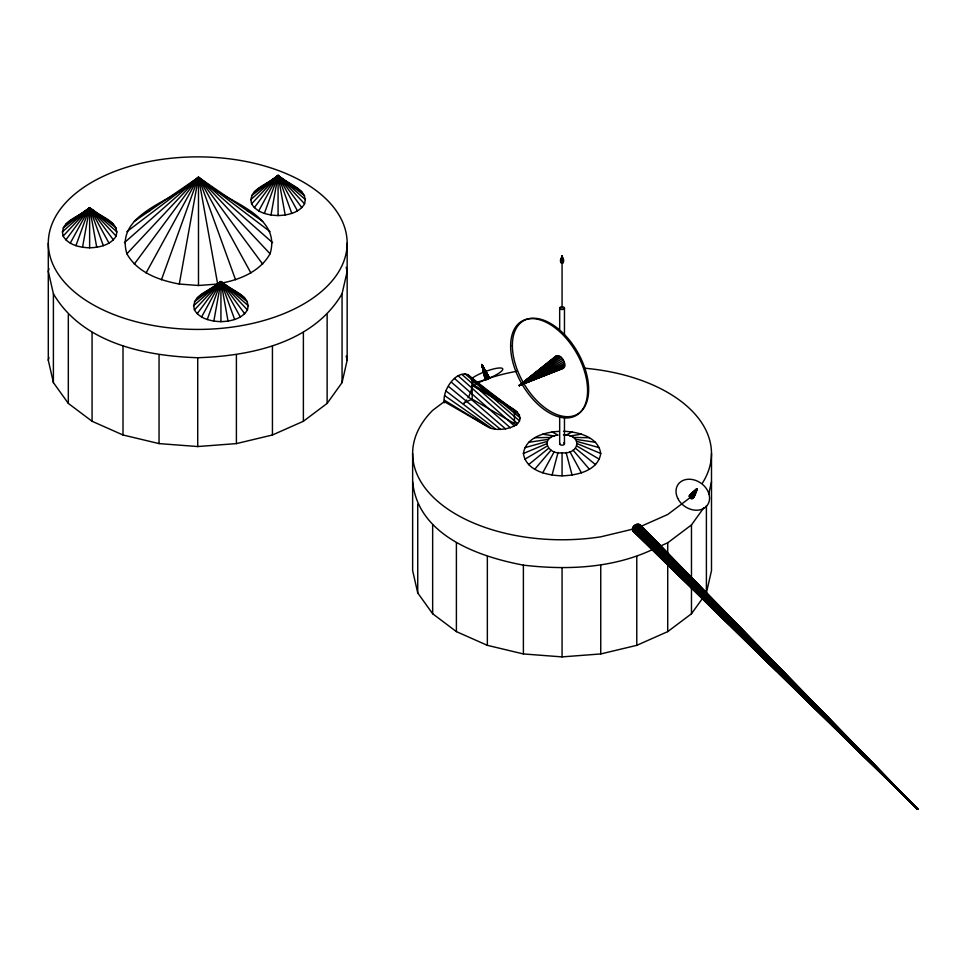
<?xml version="1.0" encoding="UTF-8"?>
<svg xmlns="http://www.w3.org/2000/svg" width="966" height="966" viewBox="0 0 966 966"><rect width="100%" height="100%" fill="white"/><g stroke="black" fill="none" stroke-linecap="round" stroke-linejoin="round"><path stroke-width="1.45" d="M561.753 262.921L562.067 256.401C567.67 265.082 556.464 265.082 562.067 256.401L563.263 262.257M561.838 260.289L562.067 256.401L563.214 262.438M561.463 262.849L562.067 256.401L563.214 262.076M560.872 262.257L562.067 256.401L563.106 262.595M564.627 366.416C565.436 361.767 561.512 354.764 556.223 355.959L519.297 385.482L563.323 368.263L564.627 366.416L519.297 385.482L556.223 355.959M561.222 262.74L562.067 256.401L563.106 261.907M632.513 528.221L632.947 531.071L917.7 809.122L640.603 525.335C638.031 522.666 633.406 525.057 632.513 528.221L917.7 809.122L639.903 524.695M561.222 261.762L562.067 256.401L562.912 262.74M561.029 262.595L562.067 256.401L562.514 260.337M82.533 247.272L89.633 207.787C97.566 216.227 120.376 220.526 116.113 236.078C110.812 245.123 99.353 247.501 89.633 247.815C79.912 247.501 68.441 245.123 63.14 236.078C58.89 220.526 81.687 216.227 89.633 207.787L113.372 224.064M262.667 221.311L198.489 177.309C178.613 200.36 114.085 211.783 126.896 253.78C137.377 272.629 159.257 280.321 179.302 284.04L198.489 177.309C218.364 200.36 282.881 211.783 270.069 253.78C260.325 271.192 240.57 279.512 221.794 283.05M213.836 321.11L220.936 281.625C228.882 290.066 251.679 294.364 247.429 309.917C242.116 318.961 230.657 321.34 220.936 321.654C211.216 321.34 199.757 318.961 194.444 309.917C190.193 294.364 212.991 290.066 220.936 281.625L244.688 297.902M270.987 215.02L278.075 175.534C286.021 183.975 308.818 188.273 304.568 203.826C299.267 212.87 287.796 215.249 278.075 215.563C268.355 215.249 256.896 212.87 251.595 203.826C247.332 188.273 270.142 183.975 278.075 175.534L301.827 191.811M561.029 261.907L562.067 256.401L562.659 262.849M560.908 262.438L562.067 256.401L562.297 260.289M560.908 262.076L562.067 256.401L562.369 262.921M48.94 268.657L48.3 271.446L53.396 293.785L53.396 382.596L68.32 403.402L92.072 421.273L123.008 434.99L159.052 443.599L197.728 446.546L236.404 443.599L272.436 434.99L303.384 421.273L327.136 403.402L342.061 382.596L347.156 360.27L347.156 243.142A149.428 86.276 0 0 0 123.008 168.434A149.428 86.276 0 0 0 123.008 317.862A149.428 86.276 0 0 0 347.156 243.142M53.396 382.596L48.3 360.27L48.94 357.48M342.061 382.596L342.061 293.785L347.156 271.446L346.202 267.268M692.586 578.888L917.7 809.122L632.356 529.259L600.743 536.83A149.428 86.276 0 0 1 443.515 506.015A149.428 86.276 0 0 1 432.659 410.357L444.3 401.602L486.562 425.994C496.85 434.797 533.775 425.499 514.443 409.91L472.446 384.19M563.492 431.271C577.934 431.742 598.244 436.692 600.743 453.489C598.075 470.853 576.871 475.429 562.067 475.827C547.263 475.429 526.047 470.853 523.391 453.489C525.721 437.236 545.15 431.983 559.205 431.379M563.407 434.929C582.643 434.132 580.119 454.793 562.067 452.776C546.937 454.95 539.765 436.753 558.046 435.135L552.057 431.923M708.621 494.363L711.495 481.805M689.301 496.029L696.969 488.808C696.897 491.839 692.32 503.986 689.301 496.029L696.969 488.808L693.552 497.683M552.057 475.067L558.046 452.462M75.916 245.69L89.633 207.787L116.113 227.879M161.431 279.766L198.489 177.309L270.069 231.635M207.231 319.529L220.936 281.625L247.429 301.718M264.37 213.438L278.075 175.534L304.568 195.627M693.298 498.094L696.969 488.808L689.676 495.135M694.192 495.365L696.969 488.808L689.41 495.546M692.912 498.396L696.969 488.808L690.05 494.834M554.931 357.806L555.426 356.708M692.441 498.577L696.969 488.808L694.023 491.706M694.035 494.93L696.969 488.808L689.338 496.548M691.898 498.637L696.969 488.808L694.3 491.742M542.723 472.833L554.291 451.569M70.24 243.178L89.633 207.787L98.773 214.778M146.071 272.967L198.489 177.309L206.857 183.709M258.695 210.926L278.075 175.534L282.652 179.024M201.544 317.017L220.936 281.625L225.513 285.115M693.781 494.52L696.969 488.808L689.519 497.079M691.33 498.553L696.969 488.808L689.833 497.562M485.524 379.119C484.666 380.556 488.53 378.926 489.158 378.382L481.853 364.617L485.186 379.638M485.367 379.71L481.853 364.617L489.52 377.984L481.853 364.617L485.27 379.336M690.762 498.335L696.969 488.808L694.578 491.851M694.844 492.02L696.969 488.808L690.255 497.997M694.614 492.165L696.969 488.808M53.396 293.785C82.315 343.051 144.755 356.031 197.728 357.722C250.689 356.031 313.141 343.051 342.061 293.785M659.657 546.382L667.723 542.807L691.475 524.936L703.767 507.802M412.639 453.489L412.639 570.616L417.735 592.943L432.659 613.76L456.399 631.619L487.347 645.336L523.391 653.946L562.067 656.892L600.743 653.946L636.775 645.336L667.723 631.619L691.475 613.76L702.886 597.845M65.881 239.894L89.633 207.787L117.055 231.985M134.298 264.104L198.489 177.309L272.605 242.708M254.336 207.642L278.075 175.534L305.498 199.733M197.185 313.733L220.936 281.625L248.359 305.824M87.858 210.008L89.633 207.787L116.113 236.078M196.653 179.604L198.489 177.309L270.069 253.78M276.3 177.756L278.075 175.534L304.568 203.826M218.28 284.958L220.936 281.625L247.429 309.917M534.717 469.283L551.079 450.144M63.14 236.078L89.633 207.787L113.372 239.894M126.896 253.78L198.489 177.309L200.312 179.604M251.595 203.826L278.075 175.534L279.85 177.756M194.444 309.917L220.936 281.625L222.711 283.847M62.21 231.985L89.633 207.787L109.013 243.178M124.373 242.708L198.489 177.309L262.667 264.104M250.653 199.733L278.075 175.534L301.827 207.642M193.514 305.824L220.936 281.625L244.688 313.733M528.571 464.658L548.603 448.284M563.323 368.263L519.297 385.482L557.273 355.645M564.132 367.527L519.297 385.482L547.807 363.349M550.173 361.501L552.552 359.654M81.627 213.897L89.633 207.787L103.338 245.69M184.144 188.285L186.535 186.45M190.121 183.709L198.489 177.309L250.894 272.967M265.517 185.146L278.075 175.534L297.468 210.926M209.513 290.355L220.936 281.625L240.329 317.017M63.14 227.879L89.633 207.787L96.721 247.272M126.896 231.635L198.489 177.309L235.547 279.766M251.595 195.627L278.075 175.534L291.792 213.438M194.444 301.718L220.936 281.625L234.653 319.529M554.11 371.294L519.297 385.482L558.481 355.766M690.279 497.526L667.723 514.492L640.82 526.422M535.49 378.455L519.297 385.482L532.302 375.846M540.574 369.724L542.94 367.974M444.239 402.846A19.9 11.495 -60 0 1 454.455 378.418C458.524 374.591 466.155 371.463 470.297 376.861L519.539 415.006M564.796 365.015L519.297 385.482L559.773 356.309M528.752 381.015L519.297 385.482L529.126 378.684M65.881 224.064L89.633 207.787L89.633 247.815M134.298 221.311L198.489 177.309L217.664 284.04L198.489 285.501L179.302 284.04M254.336 191.811L278.075 175.534L285.175 215.02M197.185 297.902L220.936 281.625L228.036 321.11M564.627 363.409L519.297 385.482L561.077 357.263M525.842 382.065L519.297 385.482L525.528 381.522M564.132 361.719L519.297 385.482L562.284 358.543M524.707 459.273L547.058 446.123M519.297 385.482L563.323 360.064M566.088 435.135L572.077 431.923M70.24 220.791L73.645 219.282M146.071 212.448L149.911 210.745M258.695 188.539L263.235 186.523M201.544 294.618L203.814 293.616M516.653 425.088A19.706 11.375 0 0 0 514.443 423.567L472.181 399.163L472.181 385.506L485.97 379.397M464.296 402.665L472.181 399.163M412.639 481.805C417.976 535.345 477.977 556.597 523.391 565.134C566.825 570.266 612.842 568.322 652.919 549.364M523.391 453.489L546.527 443.805M556.899 370.159L561.077 368.469M524.707 447.717L547.058 441.474M569.831 436.028L581.399 434.157M488.567 377.863L489.484 377.863M528.571 442.331L548.603 439.313M534.717 437.707L551.079 437.453M573.055 437.453L589.417 437.707M632.947 531.071L635.64 532.254M575.519 439.313L595.563 442.331M542.723 434.157L554.291 436.028M577.076 441.474L599.427 447.717M577.608 443.805L600.743 453.489M292.927 186.523L297.468 188.539M247.054 210.745L250.894 212.448M103.338 218.268L109.013 220.791M235.789 292.613L240.329 294.618M472.181 385.506L514.443 409.91L514.443 423.567M577.076 446.123L599.427 459.273M444.541 400.298L486.562 425.994M445.012 395.855L490.643 427.805M470.297 376.861L471.698 379.964L517.571 412.265M286.081 181.644L289.51 184.264M227.795 286.866L231.224 289.486M445.918 390.928L495.401 428.94M575.519 448.284L595.563 464.658M468.353 375.146L520.215 417.952M448.622 386.545L500.509 429.327M451.508 382.319L505.604 428.94M465.141 373.878L519.539 420.898M454.455 378.418L510.362 427.805M462.098 374.591L517.571 423.639M458.101 375.762L514.443 425.994M634.565 532.121L645.336 542.65M648.56 545.814L691.632 587.944M695.931 592.158L729.306 624.809M731.455 626.91L776.676 671.153M778.825 673.254L917.7 809.122L638.985 524.297M632.513 530.237L917.7 809.122L849.102 739.171M658.244 554.448L663.63 559.725M670.09 566.064L673.314 569.24M697.005 592.484L701.304 596.71M704.54 599.886L711 606.225M716.374 611.514L720.684 615.74M727.144 622.08L729.294 624.193M737.915 632.645L748.674 643.211M750.823 645.324L757.284 651.664M761.594 655.89L766.98 661.179M773.44 667.518L776.664 670.694M778.825 672.807L804.654 698.164M807.89 701.34L814.35 707.68M818.649 711.906L917.7 809.122L637.922 524.164M779.381 672.734L781.53 674.848M785.817 679.074L791.178 684.363M797.614 690.702L800.826 693.878M808.337 701.28L810.474 703.393M820.122 712.908L829.782 722.423M831.919 724.536L839.43 731.938M842.642 735.114L849.078 741.453M854.439 746.742L858.726 750.968M860.875 753.094L917.7 809.122L850.116 740.499M632.947 527.17L917.7 809.122L636.775 524.297M821.595 713.826L826.932 719.127M833.344 725.478L836.544 728.654M844.018 736.068L847.218 739.244M861.104 753.009L917.7 809.122L852.942 743.711M633.66 526.192L917.7 809.122L635.64 524.707M854.922 746.344L859.172 750.606M861.298 752.731L917.7 809.122L854.898 746.078M856.83 748.396L917.7 809.122L634.565 525.359M812.599 702.958L815.775 706.182M821.088 711.544L825.338 715.83M831.702 722.266L834.89 725.478M842.316 732.989L844.441 735.138M736.08 624.7L739.244 627.912M773.042 662.229L777.256 666.516M781.482 670.802L786.759 676.164M793.098 682.6L796.262 685.812M813.167 702.97L835.336 725.49M838.5 728.702L844.839 735.138M654.912 541.141L662.302 548.676M666.528 552.975L671.805 558.36M678.132 564.82L681.296 568.044M692.912 579.89L699.239 586.338M701.352 588.499L708.742 596.034M711.906 599.258L718.233 605.718M723.51 611.092L726.686 614.328M733.013 620.788L755.17 643.38M758.346 646.616L764.674 653.064M768.9 657.375L801.611 690.738M803.724 692.888L810.051 699.348M813.215 702.572L846.989 737.022M640.603 525.335L690.485 576.738M573.055 450.144L589.417 469.283M489.52 377.984L481.853 364.617L485.681 379.71M489.315 377.791L481.853 364.617L486.115 379.638M569.831 451.569L581.399 472.833M488.989 377.791L481.853 364.617L486.623 379.517M487.902 376.535L481.853 364.617L484.57 373.021M488.772 378.624L481.853 364.617L487.178 379.336M486.2 373.975L481.853 364.617L483.881 370.123M488.301 378.877L481.853 364.617L483.857 369.773M484.111 370.038L481.853 364.617L487.758 379.119M693.455 496.15L693.673 497.2M566.088 452.462L572.077 475.067M346.202 356.08L347.156 360.27M641.05 526.18L641.195 527.146M711.495 453.489L711.495 570.616L706.4 592.943L706.4 505.629M691.475 524.936L691.475 577.62M691.475 588.161L691.475 613.76M667.723 542.807L667.723 553.337M667.723 563.878L667.723 631.619M636.775 556.513L636.775 645.336M600.743 565.134L600.743 653.946M564.458 308.13A2.391 1.377 0 0 1 560.872 309.325A2.391 1.377 0 0 1 560.872 306.934A2.391 1.377 0 0 1 564.458 308.13L564.458 335.262M564.458 416.672L564.458 443.805M562.067 256.401L562.067 308.13M562.067 452.776L562.067 475.827M562.067 568.068L562.067 656.892M559.676 308.13L559.676 329.237M559.676 416.672L559.676 443.805M523.391 565.134L523.391 653.946M487.347 556.513L487.347 645.336M456.399 542.807L456.399 631.619M432.659 524.936L432.659 613.76M417.735 504.131L417.735 592.943M327.136 314.59L327.136 403.402M303.384 332.449L303.384 421.273M278.075 175.534L278.075 215.563M272.436 346.166L272.436 434.99M236.404 354.788L236.404 443.599M220.936 281.625L220.936 321.654M198.489 177.309L198.489 285.501M197.728 357.722L197.728 446.546M159.052 354.788L159.052 443.599M123.008 346.166L123.008 434.99M92.072 332.449L92.072 421.273M68.32 314.59L68.32 403.402M48.3 243.142L48.3 360.27M584.563 368.203A149.428 86.276 0 0 1 702.222 483.398M490.052 377.899A149.428 86.276 0 0 1 517.414 371.161M563.758 442.826A2.391 1.377 0 0 1 562.683 445.133A2.391 1.377 0 0 1 559.761 443.442M471.698 379.964A19.9 11.495 -60 0 1 471.963 386.847M471.698 388.38A19.9 11.495 -60 0 1 468.051 397.763M466.675 399.96A19.9 11.495 -60 0 1 463.487 403.921M472.132 378.189A17.931 3.792 -21.2 0 1 496.596 368.312A17.931 3.792 -21.2 0 1 498.07 373.733A17.931 3.792 -21.2 0 1 473.34 382.669M512.366 345.442A53.939 31.141 60 0 0 569.578 416.612A53.939 31.141 60 0 0 569.578 340.334A53.939 31.141 60 0 0 512.366 345.442M510.628 346.07A54.398 31.407 60 0 0 568.334 417.855A54.398 31.407 60 0 0 568.334 340.913A54.398 31.407 60 0 0 510.628 346.07M677.709 498.275A17.931 14.14 35.1 0 0 706.689 506.039A17.931 14.14 35.1 0 0 693.999 479.897A17.931 14.14 35.1 0 0 677.709 498.275"/></g></svg>
